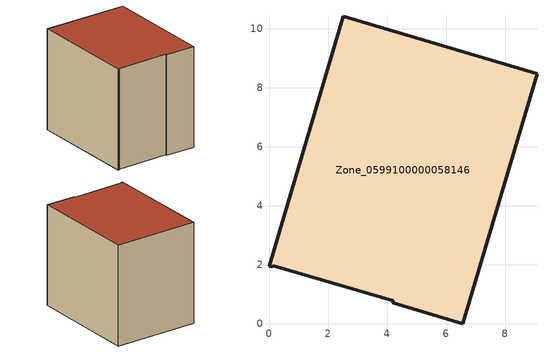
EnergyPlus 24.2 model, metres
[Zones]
Zone_0599100000058146
 floor ground (C_G): 6.56,0 4.19,0.71 4.21,0.78 0.14,1.97 0.09,1.93 0,1.95 2.51,10.42 9.08,8.47 z0.54
 wall outside (C_F): 9.08,8.47 2.51,10.42 0,1.95 0.09,1.93 0.14,1.97 4.21,0.78 4.19,0.71 6.56,0 9.08,8.47 z0.54:8.63
 roof outside (C_R): 0.14,1.97 4.21,0.78 4.19,0.71 6.56,0 9.08,8.47 2.51,10.42 0,1.95 0.09,1.93 z8.63
[BUILDING]
Pand.0599100000058146: North Axis=0; Terrain=City; Loads Convergence Tolerance Value=0.04; Temperature Convergence Tolerance Value=0.4; Solar Distribution=FullExterior; Maximum Number of Warmup Days=25; Minimum Number of Warmup Days=1
[Site:Location]
Rotterdam.The.Hague.AP_ZH_NLD Design_Conditions: Latitude=51.96; Longitude=4.45; Time Zone=1; Elevation=-4.5
[SITE:GROUNDTEMPERATURE:BUILDINGSURFACE]
18, 18, 18, 18, 18, 18, 18, 18, 18, 18, 18, 18
[MATERIAL] Thermal Absorptance=0.9; Solar Absorptance=0.7; Visible Absorptance=0.7
Name | Roughness | Thickness | Conductivity | Density | Specific Heat
G.TC.1965-1974 | MediumSmooth | 0.15 | 0.882353 | 540 | 1210
F.TC.1965-1974 | Rough | 0.3 | 0.697674 | 1920 | 840
R.TC.1965-1974 | MediumRough | 0.2 | 0.232558 | 1500 | 1000
[CONSTRUCTION]
C_G: G.TC.1965-1974
C_F: F.TC.1965-1974
C_R: R.TC.1965-1974
[ZONE]
Zone_0599100000058146: Type=1; Multiplier=1; Ceiling Height=Autocalculate; Volume=Autocalculate; Floor Area=autocalculate; Part of Total Floor Area=Yes
[ZONEINFILTRATION:DESIGNFLOWRATE]
Infil_Zone_0599100000058146: Zone or ZoneList or Space or SpaceList=Zone_0599100000058146; Schedule=AlwaysOn; Design Flow Rate Calculation Method=Flow/Area; Flow Rate per Floor Area=0.003; Constant Term Coefficient=1; Temperature Term Coefficient=0; Velocity Term Coefficient=0; Velocity Squared Term Coefficient=0
[HVACTEMPLATE:ZONE:IDEALLOADSAIRSYSTEM]
Zone_0599100000058146: Maximum Heating Supply Air Temperature=50; Minimum Cooling Supply Air Temperature=13; Maximum Heating Supply Air Humidity Ratio=0.0156; Minimum Cooling Supply Air Humidity Ratio=0.0077; Heating Limit=NoLimit; Cooling Limit=NoLimit; Dehumidification Control Type=ConstantSensibleHeatRatio; Cooling Sensible Heat Ratio=0.7; Dehumidification Setpoint=60; Humidification Control Type=None; Humidification Setpoint=30; Outdoor Air Method=None; Outdoor Air Flow Rate per Person=0.00944; Outdoor Air Flow Rate per Zone Floor Area=0; Outdoor Air Flow Rate per Zone=0; Demand Controlled Ventilation Type=None; Outdoor Air Economizer Type=NoEconomizer; Heat Recovery Type=None; Sensible Heat Recovery Effectiveness=0.7; Latent Heat Recovery Effectiveness=0.65
[ZONECONTROL:THERMOSTAT]
ThermostatControl_Zone_0599100000058146: Zone or ZoneList=Zone_0599100000058146; Control Type Schedule=DualSetpointControlType; Control 1=Thermostat_Zone_0599100000058146; Temperature Difference Between Cutout And Setpoint=0
[THERMOSTATSETPOINT:DUALSETPOINT]
Thermostat_Zone_0599100000058146: Heating Setpoint Temperature Schedule=HeatingSetpoint_Zone_0599100000058146; Cooling Setpoint Temperature Schedule=CoolingSetpoint_Zone_0599100000058146
[SCHEDULE:COMPACT]
HeatingSetpoint_Zone_0599100000058146: Through: 12/31, For: AllDays, Until: 24:00, 21
CoolingSetpoint_Zone_0599100000058146: Through: 12/31, For: AllDays, Until: 24:00, 24
DualSetpointControlType: Through: 12/31, For: AllDays, Until: 24:00, 4
AlwaysOn: Through: 12/31, For: AllDays, Until: 24:00, 1
